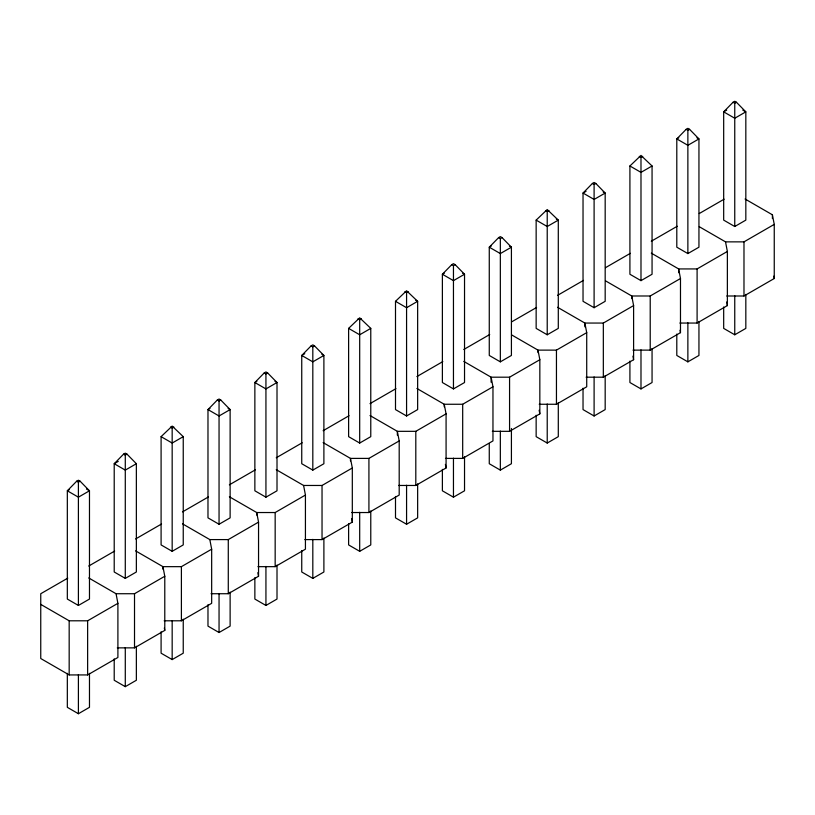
<?xml version="1.0" encoding="UTF-8"?>
<svg xmlns="http://www.w3.org/2000/svg" width="815" height="815" viewBox="0 0 815 815"><rect width="100%" height="100%" fill="white"/><g stroke="black" fill="none" stroke-linecap="round" stroke-linejoin="round"><path stroke-width="1.22" d="M76.702 481.196L67.329 490.793L67.329 599.056L78.403 605.453L89.477 599.056L89.477 490.793L80.104 481.196L78.403 480.218L76.702 481.196L78.403 482.174L80.104 481.196M123.585 454.128L114.212 463.725L114.212 571.987L125.286 578.385L136.36 571.987L136.36 463.725L126.987 454.128L125.286 453.15L123.585 454.128L125.286 455.106L126.987 454.128M161.095 436.657L172.169 426.082L183.243 436.657L183.243 544.919L172.169 551.317L161.095 544.919L161.095 436.657L172.169 443.044L183.243 436.657M217.35 399.992L207.978 409.588L207.978 517.861L219.052 524.249L230.125 517.861L230.125 409.588L220.743 399.992L219.052 399.014L217.35 399.992L219.052 400.98L220.743 399.992M264.233 372.934L254.861 382.52L254.861 490.793L265.935 497.181L277.008 490.793L277.008 382.52L267.626 372.934L265.935 371.946L264.233 372.934L265.935 373.912L267.626 372.934M311.116 345.866L301.744 355.452L301.744 463.725L312.817 470.112L323.891 463.725L323.891 355.452L314.509 345.866L312.817 344.877L311.116 345.866L312.817 346.844L314.509 345.866M348.616 328.384L359.69 317.819L370.774 328.384L370.774 436.657L359.69 443.054L348.616 436.657L348.616 328.384L359.69 334.782L370.774 328.384M395.499 301.316L406.573 290.751L417.647 301.316L417.647 409.588L406.573 415.986L395.499 409.588L395.499 301.316L406.573 307.713L417.647 301.316L415.64 300.154M451.765 264.661L442.382 274.248L442.382 382.52L453.456 388.918L464.53 382.52L464.53 274.248L455.157 264.661L453.456 263.683L451.765 264.661L453.456 265.639L455.157 264.661M498.648 237.593L489.265 247.19L489.265 355.452L500.339 361.85L511.413 355.452L511.413 247.19L502.04 237.593L500.339 236.615L498.648 237.593L500.339 238.571L502.04 237.593M536.148 220.121L547.222 209.547L558.295 220.121L558.295 328.384L547.222 334.782L536.148 328.384L536.148 220.121L547.222 226.509L558.295 220.121L556.288 218.96M592.403 183.457L583.031 193.053L583.031 301.316L594.104 307.713L605.178 301.316L605.178 193.053L595.806 183.457L594.104 182.479L592.403 183.457L594.104 184.445L595.806 183.457M629.914 165.985L640.987 155.41L652.061 165.985L652.061 274.258L640.987 280.645L629.914 274.258L629.914 165.985L640.987 172.373L652.061 165.985M686.169 129.33L676.796 138.917L676.796 247.19L687.87 253.577L698.944 247.19L698.944 138.917L689.572 129.33L687.87 128.342L686.169 129.33L687.87 130.308L689.572 129.33M733.052 102.262L723.679 111.849L723.679 220.121L734.753 226.509L745.827 220.121L745.827 111.849L736.444 102.262L734.753 101.274L733.052 102.262L734.753 103.24L736.444 102.262M170.467 427.06L172.169 428.048L173.87 427.06M357.999 318.797L359.69 319.775L361.391 318.797M404.882 291.729L406.573 292.707L408.274 291.729M545.52 210.525L547.222 211.503L548.923 210.525M639.286 156.388L640.987 157.376L642.689 156.388M69.346 489.621L67.329 490.793L78.403 497.181L89.477 490.793L86.461 489.041M118.236 461.392L114.212 463.725L125.286 470.112L136.36 463.725M209.985 408.427L207.978 409.588L219.052 415.976L230.125 409.588L228.108 408.427M256.868 381.359L254.861 382.52L265.935 388.918L277.008 382.52L274.991 381.359M304.759 353.71L301.744 355.452L312.817 361.85L323.891 355.452L321.874 354.291M444.399 273.086L442.382 274.248L453.456 280.645L464.53 274.248L462.523 273.086M491.282 246.018L489.265 247.19L500.339 253.577L511.413 247.19L509.406 246.018M586.046 191.311L583.031 193.053L594.104 199.441L605.178 193.053L603.161 191.892M678.803 137.755L676.796 138.917L687.87 145.314L698.944 138.917L696.927 137.755M726.695 110.106L723.679 111.849L734.753 118.246L745.827 111.849L742.801 110.106M67.777 578.13L40.75 593.727L40.75 658.52L69.173 674.932L87.633 674.932L117.9 657.461L117.9 603.324L116.056 593.727L88.723 577.947M88.713 566.038L114.66 551.062M135.596 538.97L161.543 523.994M182.479 511.902L208.426 496.926M229.361 484.833L255.309 469.858M276.244 457.775L302.192 442.79M323.127 430.707L349.065 415.721M370.01 403.639L395.947 388.653M416.883 376.571L442.83 361.585M463.766 349.503L489.713 334.527M511.728 321.813L536.596 307.459M557.531 295.366L583.479 280.391M605.494 267.677L630.362 253.322M651.297 241.23L677.245 226.254M699.26 213.54L724.127 199.186M40.75 604.384L69.173 620.796L87.633 620.796L117.9 603.324M116.056 593.727L134.516 593.727L164.783 576.256L162.939 566.659L135.606 550.879M162.939 569.186L162.939 566.659L181.399 566.659L211.666 549.188L209.822 539.591L182.489 523.821M209.822 539.591L228.282 539.591L258.549 522.12L256.705 512.533L229.372 496.753M256.705 515.049L256.705 512.533L275.164 512.533L305.431 495.051L303.588 485.465L276.254 469.685M303.588 485.465L322.037 485.465L352.314 467.983L350.47 458.397L323.137 442.616M350.47 460.913L350.47 458.397L368.92 458.397L399.197 440.915L397.353 431.329L370.02 415.548M397.353 435.108L397.353 431.329L415.803 431.329L446.08 413.847L444.226 404.26L416.903 388.48M444.226 406.777L444.226 404.26L462.686 404.26L492.963 386.789L491.109 377.192L463.786 361.412M491.109 382.225L491.109 377.192L509.569 377.192L539.836 359.721L537.992 350.124L511.759 334.975M537.992 352.64L537.992 350.124L556.451 350.124L586.718 332.652L584.875 323.056L557.542 307.275M584.875 326.835L584.875 323.056L603.334 323.056L633.601 305.584L631.757 295.988L605.525 280.849M631.757 298.514L631.757 295.988L650.217 295.988L680.484 278.516L678.64 268.93L651.307 253.149M678.64 272.699L678.64 268.93L697.1 268.93L727.367 251.448L725.523 241.861L699.28 226.713M725.523 241.861L743.983 241.861L774.25 224.38L772.406 214.793L745.073 199.013M117.289 647.864L134.516 647.864L164.783 630.392L164.783 576.256M164.172 620.796L181.399 620.796L211.666 603.324L211.666 549.188M211.054 593.727L228.282 593.727L258.549 576.256L258.549 522.12M257.937 566.659L275.164 566.659L305.431 549.188L305.431 495.051M304.81 539.601L322.037 539.601L352.314 522.12L352.314 467.983M351.693 512.533L368.92 512.533L399.197 495.051L399.197 440.915M398.576 485.465L415.803 485.465L446.08 467.983L446.08 413.847M445.459 458.397L462.686 458.397L492.963 440.915L492.963 386.789M492.341 431.329L509.569 431.329L539.836 413.857L539.836 359.721M539.224 404.26L556.451 404.26L586.718 386.789L586.718 332.652M586.107 377.192L603.334 377.192L633.601 359.721L633.601 305.584M632.99 350.124L650.217 350.124L680.484 332.652L680.484 278.516M679.873 323.056L697.1 323.056L727.367 305.584L727.367 251.448M726.756 295.998L743.983 295.998L774.25 278.516L774.25 224.38M67.329 673.333L67.329 707.328L78.403 713.726L89.477 707.328L89.477 673.333M114.212 658.856L114.212 680.26L125.286 686.658L136.36 680.26L136.36 646.264M161.095 631.788L161.095 653.192L172.169 659.59L183.243 653.192L183.243 619.206M207.978 604.72L207.978 626.124L219.052 632.522L230.125 626.124L230.125 592.138M254.861 577.662L254.861 599.056L265.935 605.453L277.008 599.056L277.008 565.07M301.744 550.594L301.744 571.998L312.817 578.385L323.891 571.998L323.891 538.002M348.616 523.525L348.616 544.929L359.69 551.317L370.774 544.929L370.774 510.934M395.499 496.457L395.499 517.861L406.573 524.249L417.647 517.861L417.647 483.865M442.382 469.389L442.382 490.793L453.456 497.181L464.53 490.793L464.53 456.797M489.265 443.584L489.265 463.725L500.339 470.123L511.413 463.725L511.413 428.476M536.148 415.253L536.148 436.657L547.222 443.054L558.295 436.657L558.295 402.661M583.031 388.185L583.031 409.588L594.104 415.986L605.178 409.588L605.178 375.603M629.914 361.116L629.914 382.52L640.987 388.918L652.061 382.52L652.061 348.535M676.796 334.058L676.796 355.452L687.87 361.85L698.944 355.452L698.944 321.467M723.679 306.99L723.679 328.394L734.753 334.782L745.827 328.394L745.827 294.398M773.792 276.122L774.25 278.516M726.674 301.988L727.367 305.584M680.026 330.248L680.484 332.652M632.909 356.124L633.601 359.721M539.143 410.251L539.836 413.857M445.387 464.387L446.08 467.983M351.622 518.523L352.314 522.12M257.856 572.66L258.549 576.256M164.324 627.988L164.783 630.392M772.406 214.793L772.406 218.573M743.983 241.861L743.983 295.998M734.753 103.24L734.753 226.509M734.753 295.753L734.753 334.782M697.1 268.93L697.1 323.056M687.87 130.308L687.87 253.577M687.87 322.822L687.87 361.85M650.217 295.988L650.217 350.124M640.987 157.376L640.987 280.645M640.987 349.89L640.987 388.918M603.334 323.056L603.334 377.192M594.104 184.445L594.104 307.713M594.104 376.958L594.104 415.986M556.451 350.124L556.451 404.26M547.222 211.503L547.222 334.782M547.222 404.026L547.222 443.054M509.569 377.192L509.569 431.329M500.339 238.571L500.339 361.85M500.339 431.094L500.339 470.123M462.686 404.26L462.686 458.397M453.456 265.639L453.456 388.918M453.456 458.162L453.456 497.181M415.803 431.329L415.803 485.465M406.573 292.707L406.573 415.986M406.573 485.22L406.573 524.249M368.92 458.397L368.92 512.533M359.69 319.775L359.69 443.054M359.69 512.289L359.69 551.317M322.037 485.465L322.037 539.601M312.817 346.844L312.817 470.112M312.817 539.357L312.817 578.385M275.164 512.533L275.164 566.659M265.935 373.912L265.935 497.181M265.935 566.425L265.935 605.453M228.282 539.591L228.282 593.727M219.052 400.98L219.052 524.249M219.052 593.493L219.052 632.522M181.399 566.659L181.399 620.796M172.169 428.048L172.169 551.317M172.169 620.561L172.169 659.59M134.516 593.727L134.516 647.864M125.286 455.106L125.286 578.385M125.286 647.63L125.286 686.658M87.633 620.796L87.633 674.932M78.403 482.174L78.403 605.453M78.403 674.698L78.403 713.726M69.173 620.796L69.173 674.932"/></g></svg>
